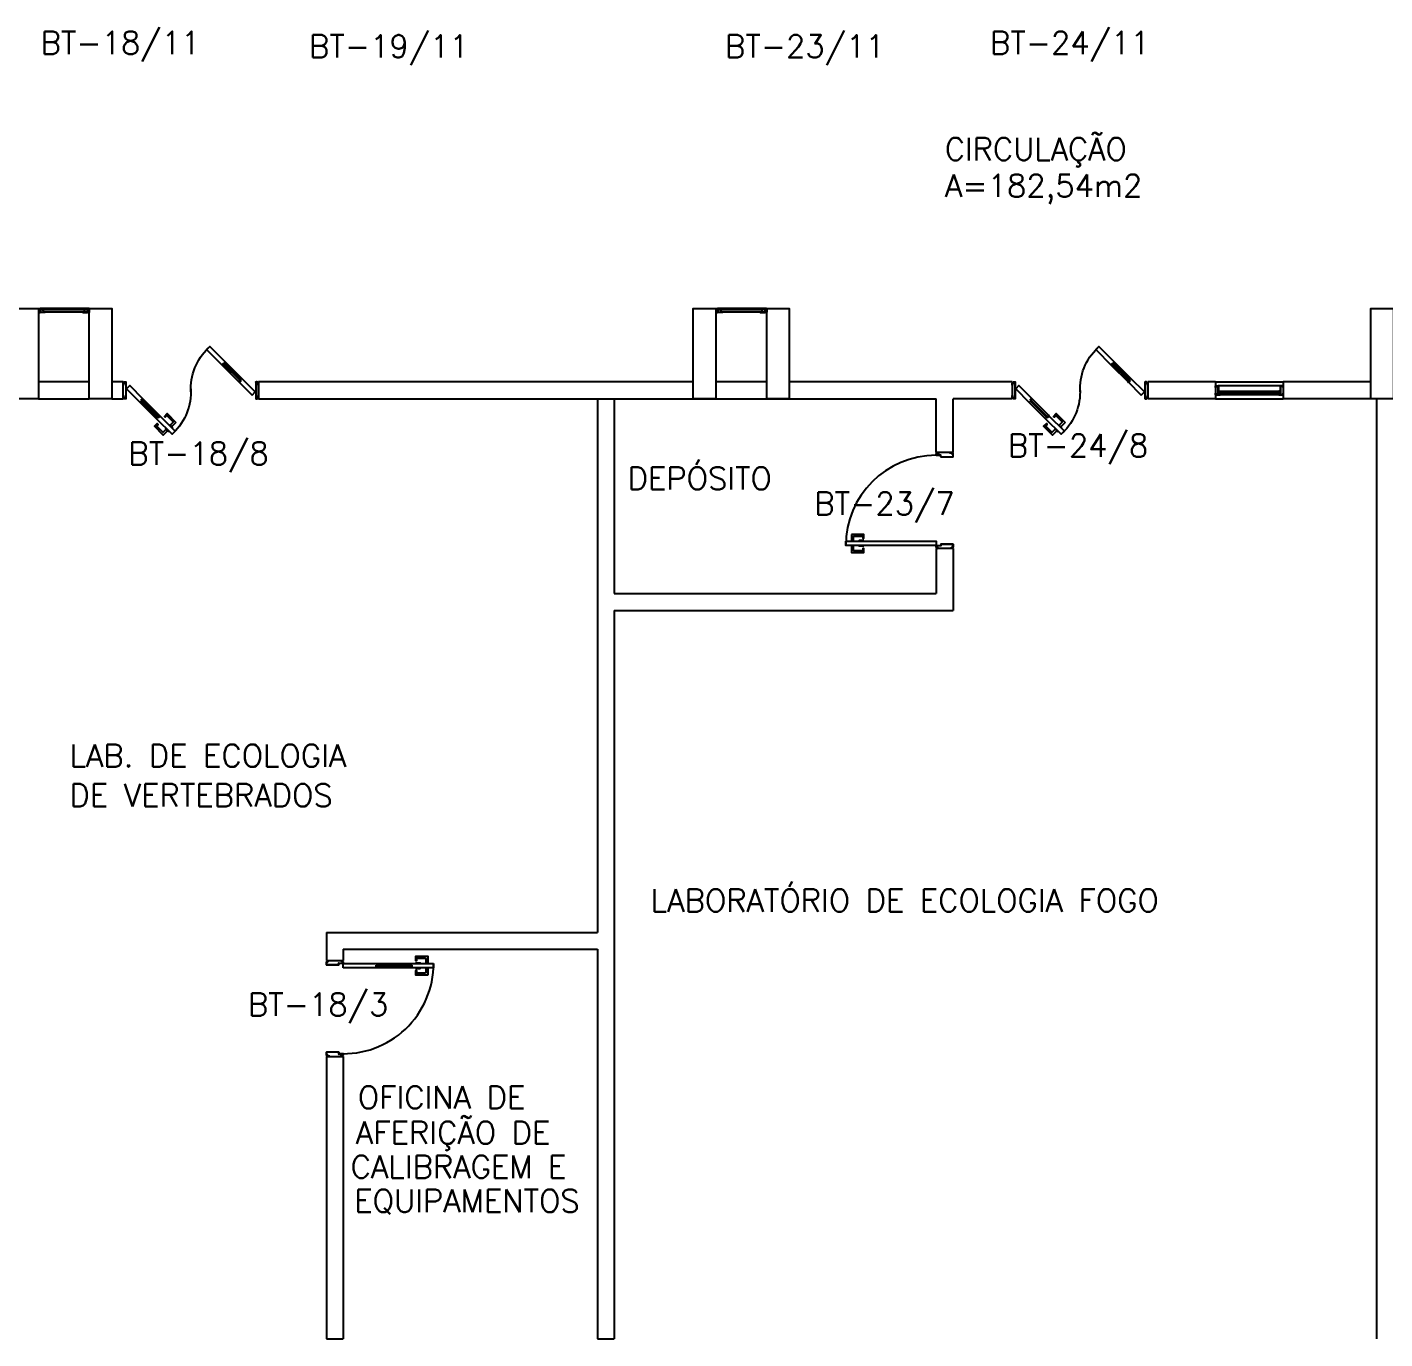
# Model space of a CAD drawing. Header units: millimetres. Extents: x 2686 to 2939, y 1294 to 1441.
# Drawn here: x 2821.57 to 2833.6, y 1304.92 to 1316.54 of the extents above; entities that cross this region are included whole.
import ezdxf

# ---------------------------------------------------------------- set-up
doc = ezdxf.new("R2010")
doc.units = ezdxf.units.MM
for name, color, linetype in [('AR-ALV', 2, 'Continuous'), ('AR-ESQ', 1, 'Continuous'), ('AR-ESTC', 3, 'Continuous'), ('AR-PEITORIL', 1, 'Continuous'), ('AR-PORTA', 1, 'Continuous'), ('AR-TXTCONG', 2, 'Continuous'), ('DT-ESQ-BAGUETE-C', 1, 'Continuous'), ('DT-ESQ-BAGUETE-V', 1, 'Continuous'), ('DT-ESQ-CHAPA DOBRADA-V', 1, 'Continuous'), ('DT-ESQ-MARCO-V', 1, 'Continuous'), ('DT-ESQ-PERFIL CADEIRA-C', 2, 'Continuous'), ('DT-ESQ-PERFIL CADEIRA-V', 2, 'Continuous'), ('DT-ESQ-PERFIL U-C', 2, 'Continuous'), ('DT-ESQ-VENEZIANA-C', 1, 'Continuous'), ('DT-ESQ-VENEZIANA-V', 1, 'Continuous'), ('DT-ESQ-VIDRO-C', 2, 'Continuous'), ('DT-TXTMOD', 1, 'Continuous'), ('ENDEREÇO', 2, 'Continuous'), ('maçaneta', 1, 'Continuous'), ('mov', 1, 'Continuous'), ('PM-PERFIL U-C', 2, 'Continuous'), ('PM-VIDRO', 2, 'Continuous'), ('pm1', 2, 'Continuous'), ('pm2', 2, 'Continuous'), ('TEXTO', 2, 'Continuous'), ('Área', 2, 'Continuous')]:
    doc.layers.add(name, color=color, linetype=linetype)
doc.styles.add('S10', font='simplex.shx', dxfattribs={"height": 0.1})
doc.styles.add('S16', font='simplex.shx', dxfattribs={"width": 1.1, "height": 0.16})
doc.styles.add('UNB-100', font='simplex.shx', dxfattribs={"height": 0.2})
doc.styles.add('UNB1-100', font='simplex.shx', dxfattribs={"height": 0.2})

# ---------------------------------------------------------------- blocks, each defined once
blk = doc.blocks.new('EF01-P')
at = {"layer": 'DT-ESQ-BAGUETE-C', "ltscale": 0.1}
for points in [[(0.002, 0.035), (0.015, 0.035), (0.015, 0.033), (0.002, 0.033), (0.002, 0.005), (0.015, 0.005), (0.015, 0.004), (0.002, 0.004, -0.414214), (0, 0.005), (0, 0.033, -0.414214)], [(0.448, 0.035), (0.435, 0.035), (0.435, 0.033), (0.448, 0.033), (0.448, 0.005), (0.435, 0.005), (0.435, 0.004), (0.448, 0.004, 0.414214), (0.45, 0.005), (0.45, 0.033, 0.414214)]]:
    blk.add_lwpolyline(points, format="xyb", close=True, dxfattribs=at)
at = {"layer": 'DT-ESQ-PERFIL CADEIRA-C', "ltscale": 0.1}
for points in [[(0.01, 0.002), (0.01, 0.003), (0.002, 0.003, 1), (0.002, 0), (0.015, 0, 0.414214), (0.016, 0.002), (0.016, 0.033), (0.043, 0.033)], [(0.043, 0.006), (0.018, 0.006), (0.018, 0.016), (0.016, 0.016), (0.016, 0.006, 0.414214), (0.018, 0.005), (0.043, 0.005), (0.056, 0.005, 1), (0.056, 0.008), (0.043, 0.008), (0.043, 0.02), (0.043, 0.032), (0.056, 0.032, 1), (0.056, 0.035), (0.043, 0.035), (0.016, 0.035, 0.414214), (0.015, 0.033), (0.015, 0.002), (0.002, 0.002)], [(0.041, 0.02), (0.041, 0.032, -0.414214), (0.043, 0.033), (0.056, 0.033)], [(0.041, 0.02), (0.041, 0.008, 0.414214), (0.043, 0.006), (0.056, 0.006)], [(0.407, 0.006), (0.432, 0.006), (0.432, 0.016), (0.433, 0.016), (0.433, 0.006, -0.414214), (0.432, 0.005), (0.407, 0.005), (0.394, 0.005, -1), (0.394, 0.008), (0.407, 0.008), (0.407, 0.02), (0.407, 0.032), (0.394, 0.032, -1), (0.394, 0.035), (0.407, 0.035), (0.433, 0.035, -0.414214), (0.435, 0.033), (0.435, 0.002), (0.448, 0.002)], [(0.408, 0.02), (0.408, 0.032, 0.414214), (0.407, 0.033), (0.394, 0.033)], [(0.408, 0.02), (0.408, 0.008, -0.414214), (0.407, 0.006), (0.394, 0.006)], [(0.44, 0.002), (0.44, 0.003), (0.448, 0.003, -1), (0.448, 0), (0.435, 0, -0.414214), (0.433, 0.002), (0.433, 0.033), (0.407, 0.033)]]:
    blk.add_lwpolyline(points, format="xyb", dxfattribs=at)
at = {"layer": 'DT-ESQ-PERFIL CADEIRA-V', "ltscale": 0.1}
blk.add_line((0.015, 0), (0.435, 0), dxfattribs=at)
at = {"layer": 'DT-ESQ-VENEZIANA-C', "ltscale": 0.1}
for p, q in [((0.043, 0.011), (0.407, 0.011)), ((0.043, 0.009), (0.407, 0.009))]:
    blk.add_line(p, q, dxfattribs=at)
at = {"layer": 'DT-ESQ-VENEZIANA-V', "ltscale": 0.1}
blk.add_line((0.043, 0.031), (0.407, 0.031), dxfattribs=at)
blk = doc.blocks.new('EF03A-P')
at = {"layer": 'DT-ESQ-BAGUETE-C', "ltscale": 0.1}
for points in [[(0.039, -0.05), (0.0255, -0.05), (0.0255, -0.0485), (0.039, -0.0485), (0.039, -0.0365), (0.0255, -0.0365), (0.0255, -0.035), (0.039, -0.035, -0.4142136), (0.0405, -0.0365), (0.0405, -0.0485, -0.4142136)], [(0.561, -0.05), (0.5745, -0.05), (0.5745, -0.0485), (0.561, -0.0485), (0.561, -0.0365), (0.5745, -0.0365), (0.5745, -0.035), (0.561, -0.035, 0.4142136), (0.5595, -0.0365), (0.5595, -0.0485, 0.4142136)]]:
    blk.add_lwpolyline(points, format="xyb", close=True, dxfattribs=at)
at = {"layer": 'DT-ESQ-BAGUETE-V', "ltscale": 0.1}
blk.add_line((0.561, -0.05), (0.039, -0.05), dxfattribs=at)
at = {"layer": 'DT-ESQ-CHAPA DOBRADA-V', "ltscale": 0.1}
blk.add_line((0.56, -0.067), (0.04, -0.067), dxfattribs=at)
at = {"layer": 'DT-ESQ-MARCO-V', "ltscale": 0.1}
for p, q in [((0.0235, -0.035), (0.5765, -0.035)), ((0.0235, -0.115), (0.5765, -0.115))]:
    blk.add_line(p, q, dxfattribs=at)
at = {"layer": 'DT-ESQ-PERFIL U-C', "ltscale": 0.1}
for points in [[(0.025, -0.0655), (0.025, -0.0655, 0.4142136), (0.0235, -0.067), (0.0235, -0.1135), (0.0015, -0.1135), (0.0015, -0.1), (0, -0.1), (0, -0.1135, 0.4142136), (0.0015, -0.115), (0.0235, -0.115, 0.4142136), (0.025, -0.1135), (0.025, -0.067), (0.04, -0.067, 1), (0.04, -0.064), (0.025, -0.064), (0.025, -0.0365, 0.4142136), (0.0235, -0.035), (0.0015, -0.035, 0.4142136), (0, -0.0365), (0, -0.05), (0.0015, -0.05), (0.0015, -0.0365), (0.0235, -0.0365), (0.0235, -0.064, 0.4142136), (0.025, -0.0655), (0.04, -0.0655)], [(0.575, -0.0655), (0.575, -0.0655, -0.4142136), (0.5765, -0.067), (0.5765, -0.1135), (0.5985, -0.1135), (0.5985, -0.1), (0.6, -0.1), (0.6, -0.1135, -0.4142136), (0.5985, -0.115), (0.5765, -0.115, -0.4142136), (0.575, -0.1135), (0.575, -0.067), (0.56, -0.067, -1), (0.56, -0.064), (0.575, -0.064), (0.575, -0.0365, -0.4142136), (0.5765, -0.035), (0.5985, -0.035, -0.4142136), (0.6, -0.0365), (0.6, -0.05), (0.5985, -0.05), (0.5985, -0.0365), (0.5765, -0.0365), (0.5765, -0.064, -0.4142136), (0.575, -0.0655), (0.56, -0.0655)]]:
    blk.add_lwpolyline(points, format="xyb", dxfattribs=at)
at = {"layer": 'DT-ESQ-VIDRO-C', "ltscale": 0.1}
blk.add_lwpolyline([(0.027, -0.062), (0.027, -0.052), (0.573, -0.052), (0.573, -0.062)], close=True, dxfattribs=at)
at = {"layer": 'DT-TXTMOD', "ltscale": 0.1, "style": 'S10', "flags": 3}
blk.add_attdef('EF03A', (0.05, 0), '', height=0.1, dxfattribs=at)
blk = doc.blocks.new('PM7B')
at = {"layer": 'maçaneta'}
for points in [[(0.732, -0.208), (0.771, -0.247), (0.785, -0.233), (0.758, -0.206, -0.414214), (0.758, -0.204), (0.813, -0.148), (0.827, -0.162), (0.834, -0.155), (0.81, -0.13)], [(0.806, -0.282), (0.845, -0.321), (0.923, -0.243), (0.898, -0.219), (0.891, -0.226), (0.905, -0.24), (0.849, -0.295, -0.414214), (0.847, -0.295), (0.82, -0.268)], [(0.845, -0.321), (0.806, -0.282), (0.82, -0.268), (0.847, -0.295, 0.414214), (0.849, -0.295), (0.905, -0.24), (0.891, -0.226), (0.898, -0.219), (0.923, -0.243)]]:
    blk.add_lwpolyline(points, format="xyb", close=True, dxfattribs=at)
for points in [[(0.792, -0.226), (0.764, -0.254), (0.767, -0.258), (0.795, -0.229)], [(0.792, -0.226), (0.764, -0.254), (0.767, -0.258), (0.795, -0.229)], [(0.827, -0.261), (0.799, -0.289), (0.795, -0.286), (0.824, -0.258)], [(0.827, -0.261), (0.799, -0.289), (0.795, -0.286), (0.824, -0.258)]]:
    blk.add_lwpolyline(points, close=True, dxfattribs=at)
at = {"layer": 'mov'}
for centre, start, end in [((0.099, 0.089), 356.8029, 46.3992), ((1.101, 0.061), 176.8029, 226.3992)]:
    blk.add_arc(centre, 0.501, start, end, dxfattribs=at)
at = {"layer": 'PM-PERFIL U-C'}
for p, q in [((0, 0.12), (0, 0.139)), ((0.001, 0.14), (0.01, 0.14)), ((0.01, 0.138), (0.002, 0.138)), ((0.002, 0.138), (0.002, 0.12)), ((0.01, 0.14), (0.01, 0.149)), ((0.012, 0.15), (0.023, 0.15)), ((0.023, 0.148), (0.012, 0.148)), ((0.012, 0.148), (0.012, 0.14)), ((0.023, 0.148), (0.023, 0.002)), ((0.025, 0.149), (0.025, 0.001)), ((1.175, 0.149), (1.175, 0.001)), ((1.188, 0.15), (1.176, 0.15)), ((1.177, 0.148), (1.188, 0.148)), ((1.177, 0.148), (1.177, 0.002)), ((1.188, 0.148), (1.188, 0.14)), ((1.189, 0.138), (1.198, 0.138)), ((1.19, 0.14), (1.19, 0.149)), ((1.198, 0.14), (1.19, 0.14)), ((1.198, 0.138), (1.198, 0.12)), ((1.2, 0.12), (1.2, 0.139)), ((0.002, 0.12), (0, 0.12)), ((0, 0.012), (0, 0.03)), ((0, 0.03), (0.002, 0.03)), ((0.01, 0.01), (0.001, 0.01)), ((0.002, 0.03), (0.002, 0.012)), ((0.002, 0.012), (0.01, 0.012)), ((0.01, 0.001), (0.01, 0.01)), ((0.012, 0.01), (0.012, 0.002)), ((0.012, 0.002), (0.023, 0.002)), ((0.023, 0), (0.012, 0)), ((1.188, 0.002), (1.177, 0.002)), ((1.176, 0), (1.188, 0)), ((1.188, 0.01), (1.188, 0.002)), ((1.198, 0.012), (1.189, 0.012)), ((1.19, 0.01), (1.198, 0.01)), ((1.19, 0.001), (1.19, 0.01)), ((1.198, 0.12), (1.2, 0.12)), ((1.198, 0.03), (1.198, 0.012)), ((1.2, 0.03), (1.198, 0.03)), ((1.2, 0.012), (1.2, 0.03))]:
    blk.add_line(p, q, dxfattribs=at)
for centre, start, end in [((0.001, 0.139), 90, 180), ((0.012, 0.149), 90, 180), ((0.01, 0.14), 270, 0), ((0.023, 0.149), 0, 90), ((1.176, 0.149), 90, 180), ((1.188, 0.149), 0, 90), ((1.189, 0.14), 180, 270), ((1.198, 0.139), 0, 90), ((0.001, 0.012), 180, 270), ((0.01, 0.01), 0, 90), ((0.012, 0.001), 180, 270), ((0.023, 0.001), 269.9386, 0), ((1.176, 0.001), 180, 270.0614), ((1.189, 0.01), 90, 180), ((1.188, 0.001), 270, 0), ((1.198, 0.012), 270, 0)]:
    blk.add_arc(centre, 0.0015, start, end, dxfattribs=at)
at = {"layer": 'PM-VIDRO'}
for p, q in [((0.161, 0.171), (0.302, 0.312)), ((0.309, 0.305), (0.168, 0.164)), ((0.891, -0.155), (1.032, -0.014)), ((1.039, -0.021), (0.898, -0.162))]:
    blk.add_line(p, q, dxfattribs=at)
at = {"layer": 'pm1'}
for p, q in [((0.302, 0.312), (0.291, 0.323)), ((0.302, 0.312), (0.309, 0.319)), ((0.327, 0.302), (0.309, 0.319)), ((0.316, 0.312), (0.309, 0.305)), ((0.32, 0.294), (0.309, 0.305)), ((0.327, 0.302), (0.32, 0.294)), ((0.03, 0.061), (0.15, 0.181)), ((0.178, 0.153), (0.058, 0.033)), ((0.15, 0.181), (0.161, 0.171)), ((0.154, 0.164), (0.161, 0.171)), ((0.171, 0.146), (0.154, 0.164)), ((0.168, 0.164), (0.161, 0.157)), ((0.168, 0.164), (0.178, 0.153)), ((0.178, 0.153), (0.171, 0.146)), ((0.058, 0.033), (0.03, 0.061)), ((1.022, -0.003), (1.029, 0.004)), ((1.029, 0.004), (1.046, -0.014)), ((1.032, -0.014), (1.039, -0.007)), ((1.046, -0.014), (1.039, -0.021)), ((0.873, -0.152), (0.88, -0.144)), ((0.873, -0.152), (0.891, -0.169)), ((0.88, -0.144), (0.891, -0.155)), ((0.884, -0.162), (0.891, -0.155)), ((0.898, -0.162), (0.891, -0.169)), ((0.898, -0.162), (0.909, -0.173))]:
    blk.add_line(p, q, dxfattribs=at)
for points in [[(0.291, 0.323), (0.433, 0.464), (0.461, 0.436), (0.32, 0.294)], [(1.032, -0.014), (1.022, -0.003), (1.142, 0.117), (1.17, 0.089), (1.05, -0.031), (1.039, -0.021)], [(0.909, -0.173), (0.767, -0.314), (0.739, -0.286), (0.873, -0.152)]]:
    blk.add_lwpolyline(points, dxfattribs=at)
at = {"layer": 'pm2', "color": 1}
for p, q in [((0.15, 0.181), (0.291, 0.323)), ((0.32, 0.294), (0.178, 0.153)), ((0.88, -0.144), (1.022, -0.003)), ((1.05, -0.031), (0.909, -0.173))]:
    blk.add_line(p, q, dxfattribs=at)
blk = doc.blocks.new('PM3')
at = {"layer": 'maçaneta'}
for points in [[(0.02, 0.825), (-0.035, 0.825), (-0.035, 0.715), (0, 0.715), (0, 0.725), (-0.02, 0.725), (-0.02, 0.804, -0.414214), (-0.019, 0.805), (0.02, 0.805)], [(0.125, 0.825), (0.07, 0.825), (0.07, 0.805), (0.108, 0.805, -0.414214), (0.11, 0.804), (0.11, 0.725), (0.09, 0.725), (0.09, 0.715), (0.125, 0.715)]]:
    blk.add_lwpolyline(points, format="xyb", close=True, dxfattribs=at)
for points in [[(0.02, 0.715), (0.02, 0.755), (0.025, 0.755), (0.025, 0.715)], [(0.07, 0.715), (0.07, 0.755), (0.065, 0.755), (0.065, 0.715)]]:
    blk.add_lwpolyline(points, close=True, dxfattribs=at)
at = {"layer": 'mov'}
blk.add_arc((0.025, 0.075), 0.8, 0, 90, dxfattribs=at)
at = {"layer": 'PM-PERFIL U-C'}
for p, q in [((0, 0.045), (0, 0.063)), ((0.002, 0.045), (0, 0.045)), ((0.001, 0.065), (0.01, 0.065)), ((0.002, 0.063), (0.002, 0.045)), ((0.01, 0.063), (0.002, 0.063)), ((0.01, 0.065), (0.01, 0.073)), ((0.011, 0.075), (0.023, 0.075)), ((0.012, 0.073), (0.012, 0.064)), ((0.023, 0.073), (0.012, 0.073)), ((0.023, 0.033), (0.023, 0.073)), ((0.038, 0.032), (0.024, 0.032)), ((0.025, 0.073), (0.025, 0.034)), ((0.038, 0.034), (0.025, 0.034)), ((0.038, 0.032), (0.038, -0.073)), ((0.04, 0.032), (0.04, -0.074)), ((0.81, 0.032), (0.81, -0.074)), ((0.812, 0.034), (0.825, 0.034)), ((0.812, 0.032), (0.826, 0.032)), ((0.812, 0.032), (0.812, -0.073)), ((0.825, 0.073), (0.825, 0.034)), ((0.839, 0.075), (0.827, 0.075)), ((0.827, 0.073), (0.838, 0.073)), ((0.827, 0.033), (0.827, 0.073)), ((0.838, 0.073), (0.838, 0.064)), ((0.84, 0.065), (0.84, 0.073)), ((0.849, 0.065), (0.84, 0.065)), ((0.84, 0.063), (0.848, 0.063)), ((0.848, 0.063), (0.848, 0.045)), ((0.848, 0.045), (0.85, 0.045)), ((0.85, 0.045), (0.85, 0.063)), ((0, -0.045), (0.002, -0.045)), ((0, -0.064), (0, -0.045)), ((0.01, -0.065), (0.001, -0.065)), ((0.002, -0.045), (0.002, -0.063)), ((0.002, -0.063), (0.01, -0.063)), ((0.01, -0.074), (0.01, -0.065)), ((0.038, -0.075), (0.011, -0.075)), ((0.012, -0.065), (0.012, -0.073)), ((0.012, -0.073), (0.038, -0.073)), ((0.838, -0.073), (0.812, -0.073)), ((0.812, -0.075), (0.839, -0.075)), ((0.838, -0.065), (0.838, -0.073)), ((0.848, -0.063), (0.84, -0.063)), ((0.84, -0.074), (0.84, -0.065)), ((0.84, -0.065), (0.849, -0.065)), ((0.85, -0.045), (0.848, -0.045)), ((0.848, -0.045), (0.848, -0.063)), ((0.85, -0.064), (0.85, -0.045))]:
    blk.add_line(p, q, dxfattribs=at)
for centre, start, end in [((0.001, 0.063), 90, 180), ((0.011, 0.073), 90, 180), ((0.01, 0.064), 270, 0), ((0.023, 0.073), 360, 90), ((0.024, 0.033), 180, 270), ((0.038, 0.032), 0, 90), ((0.812, 0.032), 90, 180), ((0.827, 0.073), 90, 180), ((0.826, 0.033), 270, 0), ((0.84, 0.064), 180, 270), ((0.839, 0.073), 0, 90), ((0.849, 0.063), 0, 90), ((0.001, -0.064), 180, 270), ((0.01, -0.065), 0, 90), ((0.011, -0.074), 180, 270), ((0.038, -0.074), 269.9386, 0), ((0.812, -0.074), 180, 270.0614), ((0.84, -0.065), 90, 180), ((0.839, -0.074), 270, 0), ((0.849, -0.064), 270, 0)]:
    blk.add_arc(centre, 0.0015, start, end, dxfattribs=at)
at = {"layer": 'pm1'}
blk.add_lwpolyline([(0.065, 0.875), (0.065, 0.075), (0.025, 0.075), (0.025, 0.875)], close=True, dxfattribs=at)
blk = doc.blocks.new('PM3V')
at = {"layer": 'maçaneta'}
for points in [[(0.02, 0.9), (-0.035, 0.9), (-0.035, 0.79), (0, 0.79), (0, 0.8), (-0.02, 0.8), (-0.02, 0.879, -0.414214), (-0.018, 0.88), (0.02, 0.88)], [(0.125, 0.9), (0.07, 0.9), (0.07, 0.88), (0.109, 0.88, -0.414214), (0.11, 0.879), (0.11, 0.8), (0.09, 0.8), (0.09, 0.79), (0.125, 0.79)]]:
    blk.add_lwpolyline(points, format="xyb", close=True, dxfattribs=at)
for points in [[(0.02, 0.79), (0.02, 0.83), (0.025, 0.83), (0.025, 0.79)], [(0.07, 0.79), (0.07, 0.83), (0.065, 0.83), (0.065, 0.79)]]:
    blk.add_lwpolyline(points, close=True, dxfattribs=at)
at = {"layer": 'mov'}
blk.add_arc((0.025, 0.15), 0.8, 356.8472, 90, dxfattribs=at)
at = {"layer": 'PM-PERFIL U-C'}
for p, q in [((0, 0.12), (0, 0.139)), ((0.002, 0.14), (0.01, 0.14)), ((0.002, 0.138), (0.002, 0.12)), ((0.011, 0.138), (0.002, 0.138)), ((0.01, 0.14), (0.01, 0.149)), ((0.012, 0.15), (0.024, 0.15)), ((0.012, 0.148), (0.012, 0.14)), ((0.023, 0.148), (0.012, 0.148)), ((0.023, 0.109), (0.023, 0.148)), ((0.025, 0.149), (0.025, 0.109)), ((0.825, 0.149), (0.825, 0.109)), ((0.839, 0.15), (0.827, 0.15)), ((0.827, 0.148), (0.838, 0.148)), ((0.827, 0.109), (0.827, 0.148)), ((0.838, 0.148), (0.838, 0.14)), ((0.84, 0.14), (0.84, 0.149)), ((0.849, 0.14), (0.84, 0.14)), ((0.84, 0.138), (0.848, 0.138)), ((0.848, 0.138), (0.848, 0.12)), ((0.85, 0.12), (0.85, 0.139)), ((0.002, 0.12), (0, 0.12)), ((0, 0.03), (0.002, 0.03)), ((0, 0.012), (0, 0.03)), ((0.002, 0.03), (0.002, 0.012)), ((0.002, 0.012), (0.011, 0.012)), ((0.01, 0.01), (0.002, 0.01)), ((0.01, 0.002), (0.01, 0.01)), ((0.012, 0.011), (0.012, 0.002)), ((0.012, 0.002), (0.038, 0.002)), ((0.038, 0), (0.012, 0)), ((0.038, 0.109), (0.025, 0.109)), ((0.038, 0.107), (0.025, 0.107)), ((0.038, 0.107), (0.038, 0.002)), ((0.04, 0.108), (0.04, 0.002)), ((0.81, 0.108), (0.81, 0.002)), ((0.812, 0.109), (0.825, 0.109)), ((0.812, 0.107), (0.826, 0.107)), ((0.812, 0.107), (0.812, 0.002)), ((0.838, 0.002), (0.812, 0.002)), ((0.812, 0), (0.839, 0)), ((0.838, 0.011), (0.838, 0.002)), ((0.848, 0.012), (0.84, 0.012)), ((0.84, 0.002), (0.84, 0.01)), ((0.84, 0.01), (0.849, 0.01)), ((0.848, 0.12), (0.85, 0.12)), ((0.85, 0.03), (0.848, 0.03)), ((0.848, 0.03), (0.848, 0.012)), ((0.85, 0.012), (0.85, 0.03))]:
    blk.add_line(p, q, dxfattribs=at)
for centre, start, end in [((0.002, 0.139), 90, 180), ((0.012, 0.149), 90, 180), ((0.011, 0.14), 270, 0), ((0.024, 0.149), 360, 90), ((0.827, 0.149), 90, 180), ((0.84, 0.14), 180, 270), ((0.839, 0.149), 0, 90), ((0.849, 0.139), 0, 90), ((0.002, 0.012), 180, 270), ((0.012, 0.002), 180, 270), ((0.011, 0.011), 0, 90), ((0.025, 0.109), 180, 270), ((0.038, 0.002), 269.9386, 0), ((0.038, 0.108), 0, 90), ((0.812, 0.108), 90, 180), ((0.812, 0.002), 180, 270.0614), ((0.826, 0.109), 270, 0), ((0.84, 0.011), 90, 180), ((0.839, 0.002), 270, 0), ((0.849, 0.012), 270, 0)]:
    blk.add_arc(centre, 0.0015, start, end, dxfattribs=at)
at = {"layer": 'PM-VIDRO', "color": 1}
for p, q in [((0.04, 0.45), (0.04, 0.75)), ((0.05, 0.75), (0.05, 0.45))]:
    blk.add_line(p, q, dxfattribs=at)
at = {"layer": 'pm1'}
for p, q in [((0.025, 0.95), (0.065, 0.95)), ((0.025, 0.75), (0.025, 0.95)), ((0.065, 0.95), (0.065, 0.76)), ((0.04, 0.75), (0.025, 0.75)), ((0.065, 0.76), (0.04, 0.76)), ((0.04, 0.75), (0.04, 0.76)), ((0.05, 0.76), (0.05, 0.75)), ((0.065, 0.75), (0.05, 0.75)), ((0.065, 0.76), (0.065, 0.75)), ((0.025, 0.15), (0.025, 0.45)), ((0.04, 0.45), (0.025, 0.45)), ((0.04, 0.44), (0.04, 0.45)), ((0.065, 0.44), (0.04, 0.44)), ((0.065, 0.45), (0.05, 0.45)), ((0.05, 0.45), (0.05, 0.44)), ((0.065, 0.45), (0.065, 0.44)), ((0.065, 0.44), (0.065, 0.15)), ((0.065, 0.15), (0.025, 0.15))]:
    blk.add_line(p, q, dxfattribs=at)
at = {"layer": 'pm2'}
for p, q in [((0.025, 0.45), (0.025, 0.75)), ((0.065, 0.75), (0.065, 0.45)), ((0.025, 0.15), (0.025, 0.109)), ((0.025, 0.109), (0.035, 0.109)), ((0.825, 0.109), (0.815, 0.109)), ((0.815, 0), (0.84, 0)), ((0.84, 0.01), (0.85, 0.01)), ((0.84, 0), (0.84, 0.01))]:
    blk.add_line(p, q, dxfattribs=at)

msp = doc.modelspace()

# ---------------------------------------------------------------- linework, layer by layer
at = {"layer": 'AR-ALV'}
for p, q in [((2822.121, 1313.4), (2821.671, 1313.4)), ((2823.621, 1313.4), (2823.621, 1313.25)), ((2827.471, 1313.4), (2823.621, 1313.4)), ((2828.121, 1313.4), (2827.671, 1313.4)), ((2830.296, 1313.4), (2828.321, 1313.4)), ((2830.296, 1313.4), (2830.296, 1313.25)), ((2831.496, 1313.4), (2831.496, 1313.25)), ((2832.096, 1313.4), (2831.496, 1313.4)), ((2832.096, 1313.4), (2832.096, 1313.25)), ((2833.471, 1313.4), (2832.696, 1313.4)), ((2832.696, 1313.4), (2832.696, 1313.25)), ((2821.671, 1313.25), (2822.121, 1313.25)), ((2823.621, 1313.25), (2829.621, 1313.25)), ((2823.621, 1313.25), (2823.621, 1313.25)), ((2826.621, 1313.25), (2826.621, 1308.525)), ((2826.771, 1313.25), (2826.771, 1311.525)), ((2829.621, 1312.775), (2829.621, 1313.25)), ((2829.771, 1312.775), (2829.771, 1313.25)), ((2830.296, 1313.25), (2829.771, 1313.25)), ((2832.096, 1313.25), (2831.496, 1313.25)), ((2833.521, 1313.25), (2832.696, 1313.25)), ((2833.521, 1313.25), (2833.521, 1304.925)), ((2829.771, 1312.775), (2829.621, 1312.775)), ((2829.771, 1311.925), (2829.621, 1311.925)), ((2829.621, 1311.925), (2829.621, 1311.525)), ((2829.771, 1311.925), (2829.771, 1311.375)), ((2826.771, 1311.525), (2829.621, 1311.525)), ((2826.771, 1311.375), (2829.771, 1311.375)), ((2826.771, 1311.375), (2826.771, 1304.925)), ((2824.221, 1308.525), (2826.621, 1308.525)), ((2824.221, 1308.525), (2824.221, 1308.275)), ((2824.371, 1308.375), (2826.621, 1308.375)), ((2824.371, 1308.375), (2824.371, 1308.275)), ((2826.621, 1308.375), (2826.621, 1304.925)), ((2824.221, 1308.275), (2824.371, 1308.275)), ((2824.221, 1307.425), (2824.221, 1304.925)), ((2824.221, 1307.425), (2824.371, 1307.425)), ((2824.371, 1307.425), (2824.371, 1304.925)), ((2824.221, 1304.925), (2824.371, 1304.925)), ((2826.621, 1304.925), (2826.771, 1304.925))]:
    msp.add_line(p, q, dxfattribs=at)
msp.add_lwpolyline([(2822.321, 1313.25), (2822.421, 1313.25), (2822.421, 1313.4), (2822.321, 1313.4)], dxfattribs=at)
at = {"layer": 'AR-ESTC'}
for points in [[(2821.671, 1313.25), (2821.471, 1313.25), (2821.471, 1314.05), (2821.671, 1314.05)], [(2822.321, 1313.25), (2822.121, 1313.25), (2822.121, 1314.05), (2822.321, 1314.05)], [(2827.671, 1313.25), (2827.471, 1313.25), (2827.471, 1314.05), (2827.671, 1314.05)], [(2828.321, 1313.25), (2828.121, 1313.25), (2828.121, 1314.05), (2828.321, 1314.05)], [(2833.671, 1313.25), (2833.471, 1313.25), (2833.471, 1314.05), (2833.671, 1314.05)]]:
    msp.add_lwpolyline(points, close=True, dxfattribs=at)
at = {"layer": 'AR-PEITORIL'}
for p, q in [((2832.096, 1313.4), (2832.696, 1313.4)), ((2832.096, 1313.25), (2832.696, 1313.25))]:
    msp.add_line(p, q, dxfattribs=at)

# ---------------------------------------------------------------- block references
at = {"layer": 'AR-ESQ', "rotation": 180}
for name, p in [('EF01-P', (2822.121, 1314.05)), ('EF01-P', (2828.121, 1314.05)), ('EF03A-P', (2832.696, 1313.25))]:
    msp.add_blockref(name, p, dxfattribs=at)
at = {"layer": 'AR-PORTA', "xscale": -1}
for p in [(2823.621, 1313.25), (2831.496, 1313.25)]:
    msp.add_blockref('PM7B', p, dxfattribs=at)
at = {"layer": 'AR-PORTA'}
for name, p, rotation in [('PM3', (2829.696, 1311.925), 90), ('PM3V', (2824.221, 1308.275), 270)]:
    msp.add_blockref(name, p, dxfattribs=dict(at, rotation=rotation))

# ---------------------------------------------------------------- texts
at = {"layer": 'AR-TXTCONG', "style": 'S16'}
msp.add_text('CIRCULAÇÃO', height=0.1989, dxfattribs=at).set_placement((2829.699, 1315.362))
at = {"layer": 'ENDEREÇO', "style": 'UNB1-100'}
for s, p in [('BT-18/11', (2821.69, 1316.304)), ('BT-19/11', (2824.068, 1316.273)), ('BT-23/11', (2827.752, 1316.273)), ('BT-24/11', (2830.099, 1316.304)), ('BT-18/8', (2822.468, 1312.667)), ('BT-24/8', (2830.257, 1312.737)), ('BT-23/7', (2828.543, 1312.223)), ('BT-18/3', (2823.526, 1307.787))]:
    msp.add_text(s, height=0.2, dxfattribs=at).set_placement(p)
at = {"layer": 'TEXTO', "style": 'UNB-100'}
for s, p in [('DEPÓSITO', (2826.889, 1312.446)), ('LAB. DE ECOLOGIA ', (2821.946, 1309.99)), ('DE VERTEBRADOS', (2821.946, 1309.639)), ('LABORATÓRIO DE ECOLOGIA FOGO', (2827.094, 1308.708)), ('OFICINA DE', (2824.5, 1306.964)), ('AFERIÇÃO DE', (2824.482, 1306.651)), ('CALIBRAGEM E', (2824.436, 1306.349)), ('EQUIPAMENTOS', (2824.468, 1306.047))]:
    msp.add_text(s, height=0.2, dxfattribs=at).set_placement(p)
at = {"layer": 'Área', "style": 'UNB-100'}
msp.add_text('A=182,54m2', height=0.2, dxfattribs=at).set_placement((2829.7, 1315.038))

doc.saveas('drawing.dxf')
